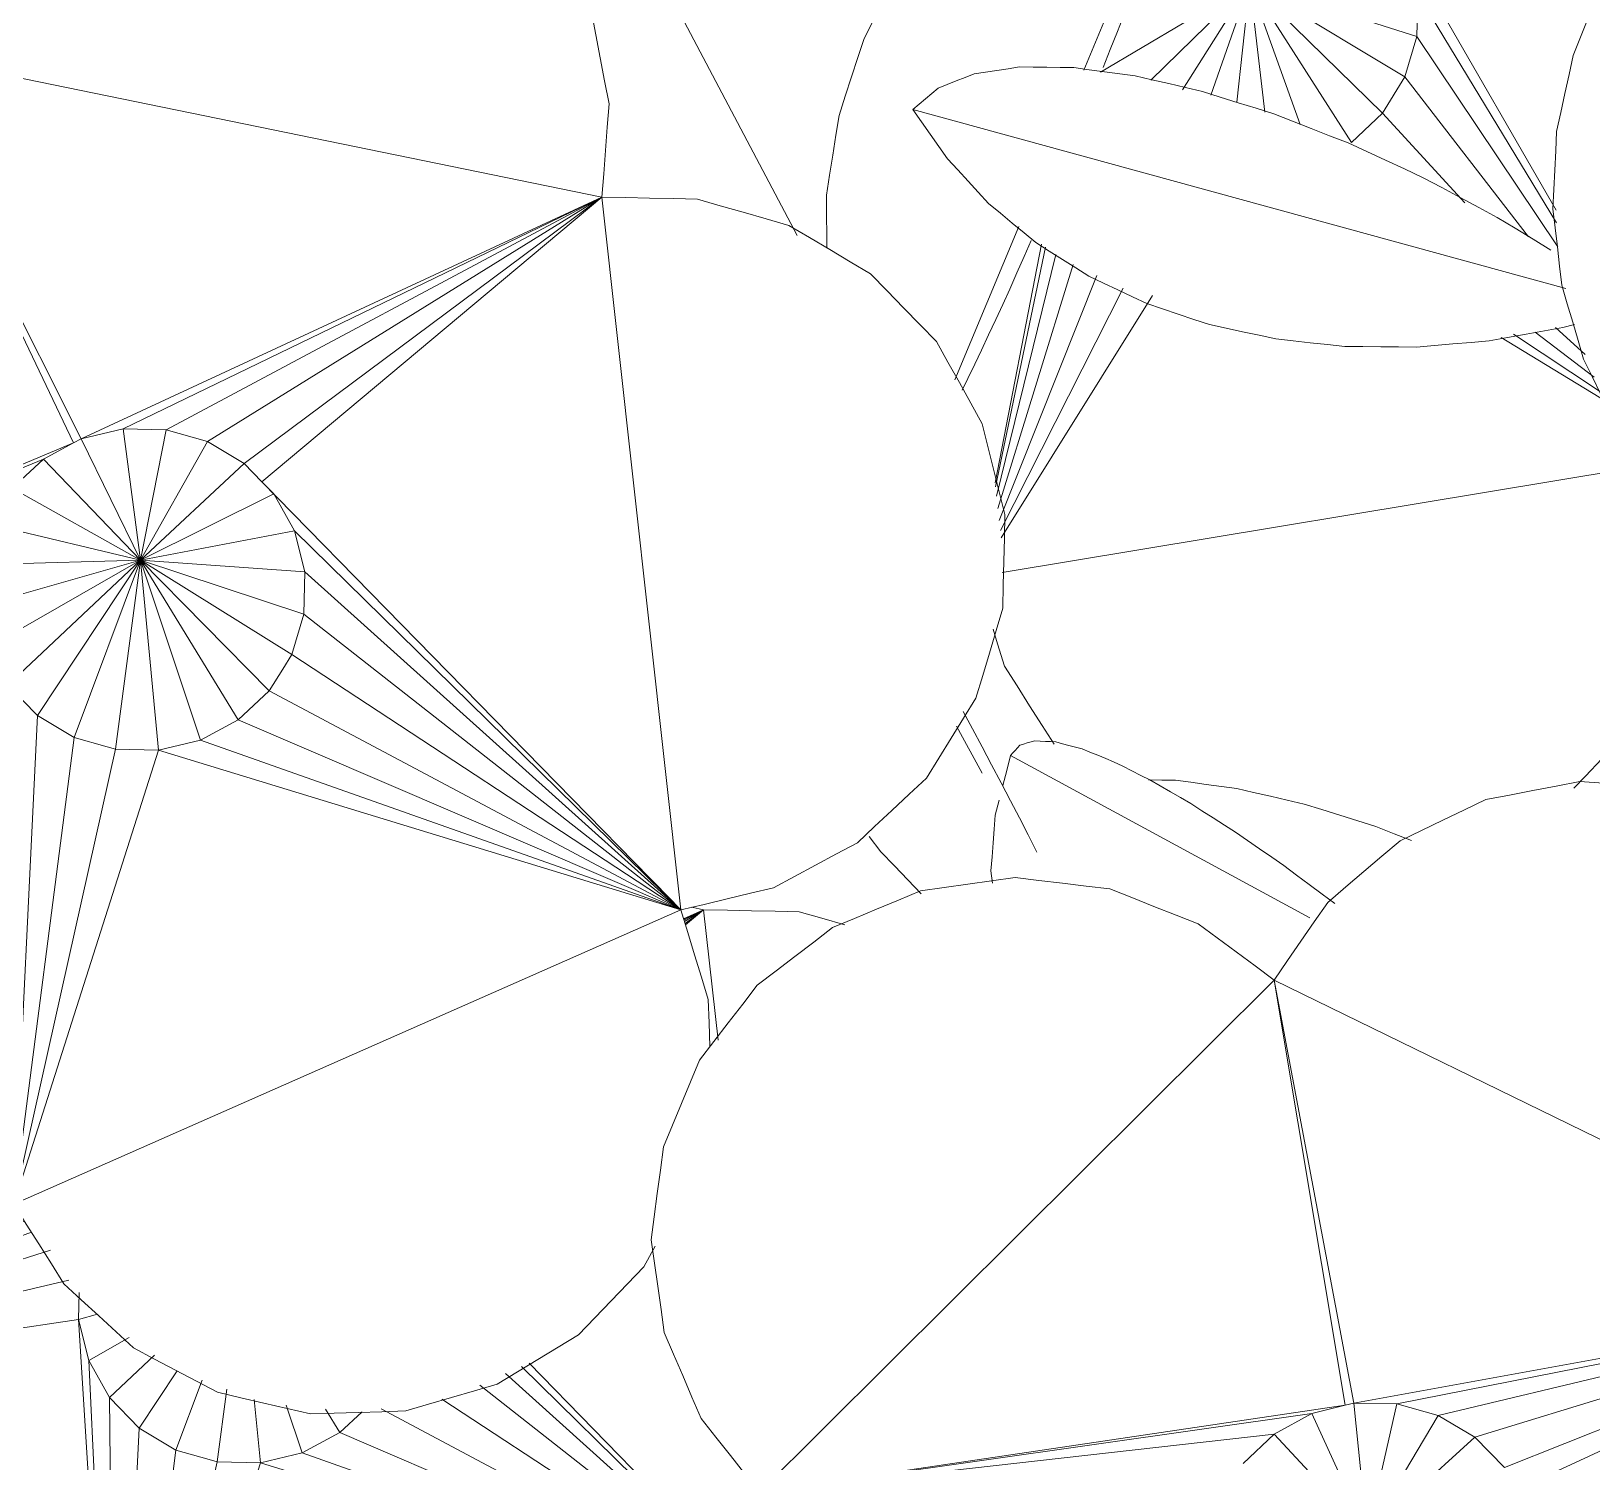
# Model space of a CAD drawing. Header units: metres. Extents: x -18.34 to -13.25, y -25.49 to -16.26.
# Drawn here: x -15.2319 to -15.1523, y -17.1316 to -17.0586 of the extents above; entities that cross this region are included whole.
import ezdxf

# ---------------------------------------------------------------- set-up
doc = ezdxf.new("R2010")
doc.units = ezdxf.units.M
doc.layers.add('Importações nas famílias', color=7, linetype='Continuous', lineweight=5)
doc.layers.add('Vegetação', color=7, linetype='Continuous', lineweight=5)

# ---------------------------------------------------------------- blocks, each defined once
blk = doc.blocks.new('Planta_pergolado_12200 - plantas pergolado_skp_Component_12-V1074-Pavimento 02 - Executivo')
at = {"layer": 'Importações nas famílias', "color": 9}
for p, q in [((0.179486, -0.363229), (0.179646, -0.363822)), ((0.177654, -0.363664), (0.168519, -0.396953))]:
    blk.add_line(p, q, dxfattribs=at)
at = {"layer": 'Importações nas famílias', "color": 9, "flags": 128}
for points in [[(0.179646, -0.363822), (0.179813, -0.364759), (0.17998, -0.365696), (0.180148, -0.366632), (0.180315, -0.367569)], [(0.174023, -0.367159), (0.174581, -0.366247), (0.175138, -0.365335), (0.175696, -0.364424)], [(0.171998, -0.370939), (0.172504, -0.369994), (0.173011, -0.369049), (0.173517, -0.368104), (0.174023, -0.367159)], [(0.180315, -0.367569), (0.180395, -0.368498), (0.180475, -0.369427), (0.180555, -0.370356), (0.180635, -0.371285)], [(0.170226, -0.374765), (0.170669, -0.373809), (0.171112, -0.372852), (0.171555, -0.371896), (0.171998, -0.370939)], [(0.180635, -0.371285), (0.180627, -0.372195), (0.180619, -0.373106), (0.180611, -0.374017), (0.180603, -0.374927)], [(0.168748, -0.378547), (0.169117, -0.377601), (0.169487, -0.376656), (0.169856, -0.375711), (0.170226, -0.374765)], [(0.180603, -0.374927), (0.180508, -0.375809), (0.180412, -0.376692), (0.180316, -0.377574), (0.18022, -0.378456)], [(0.167599, -0.382195), (0.167886, -0.381283), (0.168173, -0.380371), (0.168461, -0.379459), (0.168748, -0.378547)], [(0.18022, -0.378456), (0.180037, -0.3793), (0.179855, -0.380144), (0.179672, -0.380989), (0.179489, -0.381833)], [(0.179489, -0.381833), (0.179222, -0.382629), (0.178954, -0.383426), (0.178687, -0.384222), (0.178419, -0.385019)], [(0.166806, -0.385624), (0.167004, -0.384767), (0.167202, -0.38391), (0.167401, -0.383052), (0.167599, -0.382195)], [(0.178419, -0.385019), (0.17807, -0.385759), (0.17772, -0.386499), (0.177371, -0.387239), (0.177022, -0.387979)], [(0.166387, -0.388754), (0.166492, -0.387972), (0.166596, -0.387189), (0.166701, -0.386407), (0.166806, -0.385624)], [(0.177022, -0.387979), (0.176594, -0.388655), (0.176167, -0.38933), (0.17574, -0.390006), (0.175312, -0.390681)], [(0.166353, -0.391512), (0.166361, -0.390822), (0.16637, -0.390133), (0.166378, -0.389444), (0.166387, -0.388754)], [(0.175312, -0.390681), (0.174812, -0.391285), (0.174311, -0.391888), (0.173811, -0.392492), (0.17331, -0.393095)], [(0.166704, -0.393832), (0.166616, -0.393252), (0.166528, -0.392672), (0.16644, -0.392092), (0.166353, -0.391512)], [(0.17331, -0.393095), (0.172742, -0.39362), (0.172174, -0.394144), (0.171605, -0.394669), (0.171037, -0.395193)], [(0.167431, -0.39566), (0.167249, -0.395203), (0.167067, -0.394746), (0.166886, -0.394289), (0.166704, -0.393832)], [(0.171037, -0.395193), (0.170408, -0.395633), (0.169778, -0.396073), (0.169149, -0.396513), (0.168519, -0.396953)], [(0.168519, -0.396953), (0.168247, -0.39663), (0.167975, -0.396306), (0.167703, -0.395983), (0.167431, -0.39566)]]:
    blk.add_lwpolyline(points, dxfattribs=at)
blk = doc.blocks.new('Planta_pergolado_12200 - plantas pergolado_skp_Component_12-V2300-Pavimento 02 - Executivo')
at = {"layer": 'Importações nas famílias', "color": 9}
for p, q in [((0.202358, -0.393426), (0.19997, -0.394731)), ((0.199214, -0.394391), (0.200102, -0.39391)), ((0.206374, -0.398584), (0.205589, -0.399191))]:
    blk.add_line(p, q, dxfattribs=at)
at = {"layer": 'Importações nas famílias', "color": 9, "flags": 128}
for points in [[(0.203768, -0.391974), (0.20464, -0.391525), (0.205513, -0.391076), (0.206386, -0.390627)], [(0.200102, -0.39391), (0.201018, -0.393426), (0.201935, -0.392942), (0.202851, -0.392458), (0.203768, -0.391974)], [(0.208524, -0.396524), (0.207808, -0.39721), (0.207091, -0.397897), (0.206374, -0.398584)]]:
    blk.add_lwpolyline(points, dxfattribs=at)
blk = doc.blocks.new('Planta_pergolado_12200 - plantas pergolado_skp_Component_17-V2301-Pavimento 02 - Executivo')
at = {"layer": 'Importações nas famílias', "color": 9}
for p, q in [((0.209339, -0.408782), (0.172985, -0.412808)), ((0.209339, -0.408782), (0.187502, -0.430138)), ((0.209339, -0.408782), (0.190013, -0.428477)), ((0.209339, -0.408782), (0.192104, -0.427957)), ((0.209339, -0.408782), (0.194256, -0.428007)), ((0.209339, -0.408782), (0.196322, -0.428623)), ((0.209339, -0.408782), (0.198162, -0.429763)), ((0.209339, -0.408782), (0.199649, -0.43135)), ((0.209339, -0.408782), (0.200684, -0.433275)), ((0.201195, -0.435407), (0.209339, -0.408782)), ((0.209339, -0.408782), (0.207962, -0.410129)), ((0.209339, -0.408782), (0.224345, -0.44279)), ((0.227532, -0.410666), (0.226481, -0.410089)), ((0.165523, -0.449304), (0.172985, -0.412808)), ((0.184849, -0.435028), (0.172985, -0.412808)), ((0.172985, -0.412808), (0.184801, -0.437222)), ((0.185452, -0.432922), (0.172985, -0.412808)), ((0.186569, -0.431047), (0.172985, -0.412808)), ((0.187502, -0.430138), (0.172985, -0.412808)), ((0.172985, -0.412808), (0.185312, -0.439354)), ((0.192104, -0.427957), (0.190013, -0.428477)), ((0.192104, -0.427957), (0.191508, -0.436332)), ((0.194256, -0.428007), (0.191508, -0.436332)), ((0.194256, -0.428007), (0.192104, -0.427957)), ((0.196322, -0.428623), (0.194256, -0.428007)), ((0.190013, -0.428477), (0.188125, -0.429531)), ((0.191508, -0.436332), (0.190013, -0.428477)), ((0.191508, -0.436332), (0.196322, -0.428623)), ((0.197059, -0.42908), (0.196322, -0.428623)), ((0.188125, -0.429531), (0.187502, -0.430138)), ((0.188125, -0.429531), (0.191508, -0.436332)), ((0.198162, -0.429763), (0.197059, -0.42908)), ((0.187502, -0.430138), (0.186569, -0.431047)), ((0.198162, -0.429763), (0.191508, -0.436332)), ((0.199649, -0.43135), (0.198162, -0.429763)), ((0.186569, -0.431047), (0.185452, -0.432922)), ((0.191508, -0.436332), (0.186569, -0.431047)), ((0.191508, -0.436332), (0.199649, -0.43135)), ((0.200684, -0.433275), (0.199649, -0.43135)), ((0.185452, -0.432922), (0.184849, -0.435028)), ((0.191508, -0.436332), (0.185452, -0.432922)), ((0.191508, -0.436332), (0.200684, -0.433275)), ((0.201195, -0.435407), (0.200684, -0.433275)), ((0.184849, -0.435028), (0.184801, -0.437222)), ((0.191508, -0.436332), (0.184849, -0.435028)), ((0.191508, -0.436332), (0.201195, -0.435407)), ((0.201147, -0.437601), (0.201195, -0.435407)), ((0.201195, -0.435407), (0.224345, -0.44279)), ((0.191508, -0.436332), (0.184801, -0.437222)), ((0.191508, -0.436332), (0.185312, -0.439354)), ((0.191508, -0.436332), (0.186346, -0.441279)), ((0.191508, -0.436332), (0.187834, -0.442866)), ((0.191508, -0.436332), (0.189674, -0.444006)), ((0.201147, -0.437601), (0.191508, -0.436332)), ((0.191508, -0.436332), (0.200544, -0.439707)), ((0.191508, -0.436332), (0.199426, -0.441582)), ((0.191508, -0.436332), (0.197871, -0.443099)), ((0.191508, -0.436332), (0.195983, -0.444152)), ((0.191508, -0.436332), (0.193892, -0.444672)), ((0.191508, -0.436332), (0.19174, -0.444622)), ((0.184801, -0.437222), (0.185312, -0.439354)), ((0.201025, -0.438024), (0.200544, -0.439707)), ((0.201025, -0.438024), (0.201147, -0.437601)), ((0.201147, -0.437601), (0.224345, -0.44279)), ((0.185312, -0.439354), (0.165523, -0.449304)), ((0.165523, -0.449304), (0.18552, -0.439742)), ((0.185312, -0.439354), (0.18552, -0.439742)), ((0.18552, -0.439742), (0.186346, -0.441279)), ((0.18552, -0.439742), (0.197265, -0.467835)), ((0.200544, -0.439707), (0.199426, -0.441582)), ((0.224345, -0.44279), (0.200544, -0.439707)), ((0.186346, -0.441279), (0.187834, -0.442866)), ((0.186346, -0.441279), (0.197265, -0.467835)), ((0.199426, -0.441582), (0.197871, -0.443099)), ((0.224345, -0.44279), (0.199426, -0.441582))]:
    blk.add_line(p, q, dxfattribs=at)
at = {"layer": 'Importações nas famílias', "color": 9, "flags": 128}
for points in [[(0.18918, -0.392261), (0.18802, -0.39255), (0.186861, -0.392838), (0.185702, -0.393126), (0.184543, -0.393414)], [(0.193952, -0.392372), (0.192759, -0.392344), (0.191566, -0.392317), (0.190373, -0.392289), (0.18918, -0.392261)], [(0.198534, -0.393738), (0.197388, -0.393396), (0.196243, -0.393055), (0.195097, -0.392713), (0.193952, -0.392372)], [(0.184543, -0.393414), (0.183496, -0.393998), (0.18245, -0.394582), (0.181403, -0.395167), (0.180357, -0.395751)], [(0.202613, -0.396266), (0.201594, -0.395634), (0.200574, -0.395002), (0.199554, -0.39437), (0.198534, -0.393738)], [(0.180357, -0.395751), (0.179494, -0.396591), (0.178632, -0.397432), (0.17777, -0.398273), (0.176907, -0.399113)], [(0.205913, -0.399785), (0.205088, -0.398905), (0.204263, -0.398026), (0.203438, -0.397146), (0.202613, -0.396266)], [(0.176907, -0.399113), (0.176288, -0.400153), (0.175668, -0.401192), (0.175049, -0.402232), (0.174429, -0.403271)], [(0.208207, -0.404054), (0.207633, -0.402986), (0.20706, -0.401919), (0.206486, -0.400852), (0.205913, -0.399785)], [(0.174429, -0.403271), (0.174095, -0.404439), (0.17376, -0.405607), (0.173426, -0.406775), (0.173092, -0.407942)], [(0.209339, -0.408782), (0.209056, -0.4076), (0.208773, -0.406418), (0.20849, -0.405236), (0.208207, -0.404054)], [(0.216296, -0.407311), (0.215104, -0.407347), (0.213911, -0.407384)], [(0.173092, -0.407942), (0.173065, -0.409159), (0.173038, -0.410375), (0.173012, -0.411591), (0.172985, -0.412808)], [(0.213911, -0.407384), (0.212768, -0.407733), (0.211625, -0.408083), (0.210482, -0.408432), (0.209339, -0.408782)], [(0.231007, -0.414004), (0.230138, -0.41317), (0.229269, -0.412335), (0.2284, -0.411501), (0.227532, -0.410666)], [(0.168225, -0.412443), (0.167053, -0.412669), (0.16588, -0.412894), (0.164708, -0.41312), (0.163535, -0.413346)], [(0.172985, -0.412808), (0.171795, -0.412716), (0.170605, -0.412625), (0.169415, -0.412534), (0.168225, -0.412443)], [(0.233517, -0.418145), (0.232889, -0.417109), (0.232262, -0.416074), (0.231634, -0.415039), (0.231007, -0.414004)], [(0.234891, -0.422806), (0.234547, -0.421641), (0.234204, -0.420475), (0.23386, -0.41931), (0.233517, -0.418145)], [(0.235034, -0.427671), (0.234998, -0.426454), (0.234962, -0.425238), (0.234926, -0.424022), (0.234891, -0.422806)], [(0.233938, -0.432407), (0.234212, -0.431223), (0.234486, -0.430039), (0.23476, -0.428855), (0.235034, -0.427671)], [(0.231677, -0.436692), (0.232242, -0.43562), (0.232808, -0.434549), (0.233373, -0.433478), (0.233938, -0.432407)], [(0.228405, -0.440233), (0.229223, -0.439348), (0.230041, -0.438462), (0.230859, -0.437577), (0.231677, -0.436692)], [(0.224345, -0.44279), (0.22536, -0.442151), (0.226375, -0.441512), (0.22739, -0.440873), (0.228405, -0.440233)]]:
    blk.add_lwpolyline(points, dxfattribs=at)
blk = doc.blocks.new('Planta_pergolado_12200 - plantas pergolado_skp_Component_16-V2302-Pavimento 02 - Executivo')
for name in ['Planta_pergolado_12200 - plantas pergolado_skp_Component_12-V1074-Pavimento 02 - Executivo', 'Planta_pergolado_12200 - plantas pergolado_skp_Component_12-V2300-Pavimento 02 - Executivo', 'Planta_pergolado_12200 - plantas pergolado_skp_Component_17-V2301-Pavimento 02 - Executivo']:
    blk.add_blockref(name, (0, 0))
blk = doc.blocks.new('Planta_pergolado_12200 - plantas pergolado_skp_Component_12-V1097-Pavimento 02 - Executivo')
at = {"layer": 'Importações nas famílias', "color": 9}
for p, q in [((0.175525, -0.353224), (0.185063, -0.352898)), ((0.152556, -0.354011), (0.15472, -0.353937))]:
    blk.add_line(p, q, dxfattribs=at)
at = {"layer": 'Importações nas famílias', "color": 9, "flags": 128}
for points in [[(0.181534, -0.353311), (0.182526, -0.353258), (0.183517, -0.353205), (0.184508, -0.353151), (0.185292, -0.353109)], [(0.155348, -0.357119), (0.15465, -0.356342), (0.153952, -0.355565), (0.153254, -0.354788), (0.152556, -0.354011)], [(0.152556, -0.354011), (0.153099, -0.354022), (0.153642, -0.354033), (0.154186, -0.354043), (0.154729, -0.354054)], [(0.174938, -0.353616), (0.175687, -0.353584), (0.176648, -0.353543), (0.177609, -0.353502)], [(0.177609, -0.353502), (0.17859, -0.353454), (0.179571, -0.353406), (0.180553, -0.353359), (0.181534, -0.353311)], [(0.158531, -0.359741), (0.157735, -0.359086), (0.156939, -0.35843), (0.156144, -0.357775), (0.155348, -0.357119)], [(0.19022, -0.356608), (0.1895, -0.357315), (0.188781, -0.358022), (0.188061, -0.358729)], [(0.188061, -0.358729), (0.187247, -0.359306), (0.186434, -0.359882), (0.18562, -0.360458), (0.184807, -0.361034)], [(0.162031, -0.361814), (0.161156, -0.361296), (0.160281, -0.360778), (0.159406, -0.360259), (0.158531, -0.359741)], [(0.184807, -0.361034), (0.183918, -0.361466), (0.183029, -0.361897), (0.182141, -0.362329), (0.181252, -0.36276)], [(0.165764, -0.363291), (0.164831, -0.362922), (0.163898, -0.362553), (0.162964, -0.362184), (0.162031, -0.361814)], [(0.181252, -0.36276), (0.180309, -0.363037), (0.179366, -0.363314), (0.178424, -0.363591), (0.177481, -0.363868)], [(0.169645, -0.364136), (0.168675, -0.363925), (0.167705, -0.363713), (0.166735, -0.363502), (0.165764, -0.363291)], [(0.173581, -0.36433), (0.172597, -0.364281), (0.171613, -0.364233), (0.170629, -0.364184), (0.169645, -0.364136)], [(0.177481, -0.363868), (0.176506, -0.363983), (0.175531, -0.364099), (0.174556, -0.364214), (0.173581, -0.36433)]]:
    blk.add_lwpolyline(points, dxfattribs=at)
blk = doc.blocks.new('Planta_pergolado_12200 - plantas pergolado_skp_Component_12-V2312-Pavimento 02 - Executivo')
at = {"layer": 'Importações nas famílias', "color": 9}
for p, q in [((0.201466, -0.39198), (0.209748, -0.376722)), ((0.20451, -0.392751), (0.203749, -0.392558)), ((0.207978, -0.392891), (0.207341, -0.392974))]:
    blk.add_line(p, q, dxfattribs=at)
at = {"layer": 'Importações nas famílias', "color": 9, "flags": 128}
for points in [[(0.207082, -0.378047), (0.207565, -0.377395), (0.208048, -0.376743), (0.20853, -0.376091), (0.209013, -0.375438)], [(0.205376, -0.380506), (0.205803, -0.379891), (0.206229, -0.379277), (0.206656, -0.378662), (0.207082, -0.378047)], [(0.203913, -0.382787), (0.204279, -0.382217), (0.204645, -0.381647), (0.205011, -0.381076), (0.205376, -0.380506)], [(0.20271, -0.384866), (0.203011, -0.384347), (0.203311, -0.383827), (0.203612, -0.383307), (0.203913, -0.382787)], [(0.201779, -0.38672), (0.202011, -0.386256), (0.202244, -0.385793), (0.202477, -0.38533), (0.20271, -0.384866)], [(0.201131, -0.388327), (0.201293, -0.387925), (0.201455, -0.387523), (0.201617, -0.387121), (0.201779, -0.38672)], [(0.200774, -0.389669), (0.200863, -0.389334), (0.200952, -0.388998), (0.201042, -0.388662), (0.201131, -0.388327)], [(0.20071, -0.390733), (0.200726, -0.390467), (0.200742, -0.390201), (0.200758, -0.389935), (0.200774, -0.389669)], [(0.200942, -0.391506), (0.200884, -0.391313), (0.200826, -0.39112), (0.200768, -0.390926), (0.20071, -0.390733)], [(0.201466, -0.39198), (0.201335, -0.391861), (0.201204, -0.391743), (0.201073, -0.391625), (0.200942, -0.391506)], [(0.202988, -0.392365), (0.202227, -0.392172), (0.201466, -0.39198)], [(0.207341, -0.392974), (0.206633, -0.392918), (0.205926, -0.392862), (0.205218, -0.392807), (0.20451, -0.392751)]]:
    blk.add_lwpolyline(points, dxfattribs=at)
blk = doc.blocks.new('Planta_pergolado_12200 - plantas pergolado_skp_Component_17-V2313-Pavimento 02 - Executivo')
at = {"layer": 'Importações nas famílias', "color": 9}
for p, q in [((0.212913, -0.37854), (0.229173, -0.345252)), ((0.23512, -0.370181), (0.229173, -0.345252)), ((0.229173, -0.345252), (0.234531, -0.372287)), ((0.236226, -0.368305), (0.229173, -0.345252)), ((0.237771, -0.366787), (0.229173, -0.345252)), ((0.238899, -0.366154), (0.229173, -0.345252)), ((0.229173, -0.345252), (0.234497, -0.37448)), ((0.237771, -0.366787), (0.236226, -0.368305)), ((0.236226, -0.368305), (0.23512, -0.370181)), ((0.241193, -0.37378), (0.236226, -0.368305)), ((0.23512, -0.370181), (0.234531, -0.372287)), ((0.241193, -0.37378), (0.23512, -0.370181)), ((0.234531, -0.372287), (0.234497, -0.37448)), ((0.241193, -0.37378), (0.234531, -0.372287)), ((0.241193, -0.37378), (0.234497, -0.37448)), ((0.241193, -0.37378), (0.235021, -0.376611)), ((0.241193, -0.37378), (0.236068, -0.378534)), ((0.234497, -0.37448), (0.212913, -0.37854)), ((0.234497, -0.37448), (0.234602, -0.374909)), ((0.212913, -0.37854), (0.234602, -0.374909)), ((0.234602, -0.374909), (0.235021, -0.376611)), ((0.234602, -0.374909), (0.239038, -0.404768)), ((0.235021, -0.376611), (0.236068, -0.378534)), ((0.235021, -0.376611), (0.239038, -0.404768)), ((0.239038, -0.404768), (0.212913, -0.37854)), ((0.236068, -0.378534), (0.237565, -0.380118)), ((0.236068, -0.378534), (0.239038, -0.404768))]:
    blk.add_line(p, q, dxfattribs=at)
at = {"layer": 'Importações nas famílias', "color": 9, "flags": 128}
for points in [[(0.203121, -0.358108), (0.20304, -0.359321), (0.202958, -0.360534), (0.202877, -0.361747), (0.202796, -0.36296)], [(0.202796, -0.36296), (0.203026, -0.364155), (0.203255, -0.365349), (0.203485, -0.366544), (0.203715, -0.367739)], [(0.203715, -0.367739), (0.20424, -0.368834), (0.204765, -0.369929), (0.205289, -0.371024), (0.205814, -0.37212)], [(0.205814, -0.37212), (0.206599, -0.373041), (0.207383, -0.373962), (0.208167, -0.374883), (0.208952, -0.375804)], [(0.208952, -0.375804), (0.209942, -0.376488), (0.210933, -0.377172), (0.211923, -0.377856), (0.212913, -0.37854)], [(0.212913, -0.37854), (0.212197, -0.379508), (0.21148, -0.380477), (0.210764, -0.381445), (0.210047, -0.382413)], [(0.210047, -0.382413), (0.209602, -0.383539), (0.209157, -0.384665), (0.208712, -0.385791), (0.208267, -0.386916)], [(0.208267, -0.386916), (0.208124, -0.388123), (0.20798, -0.389329), (0.207837, -0.390536), (0.207694, -0.391743)], [(0.207694, -0.391743), (0.207862, -0.392947), (0.20803, -0.394152), (0.208198, -0.395357), (0.208366, -0.396562)], [(0.208366, -0.396562), (0.208834, -0.397684), (0.209302, -0.398805), (0.20977, -0.399927), (0.210238, -0.401048)], [(0.210238, -0.401048), (0.210975, -0.402009), (0.211711, -0.402971), (0.212447, -0.403932), (0.213183, -0.404893)], [(0.213183, -0.404893), (0.214137, -0.405629), (0.215092, -0.406365), (0.216046, -0.4071), (0.217, -0.407836)], [(0.235282, -0.407747), (0.236221, -0.407003), (0.23716, -0.406258), (0.238099, -0.405513), (0.239038, -0.404768)], [(0.217, -0.407836), (0.218107, -0.408296), (0.219214, -0.408756), (0.220321, -0.409216), (0.221428, -0.409676)], [(0.230892, -0.40963), (0.231989, -0.40916), (0.233087, -0.408689), (0.234184, -0.408218), (0.235282, -0.407747)], [(0.221428, -0.409676), (0.222613, -0.409829), (0.223797, -0.409982), (0.224982, -0.410135), (0.226167, -0.410288)], [(0.226167, -0.410288), (0.227348, -0.410124), (0.228529, -0.409959), (0.22971, -0.409795), (0.230892, -0.40963)]]:
    blk.add_lwpolyline(points, dxfattribs=at)
blk = doc.blocks.new('Planta_pergolado_12200 - plantas pergolado_skp_Component_16-V2314-Pavimento 02 - Executivo')
for name in ['Planta_pergolado_12200 - plantas pergolado_skp_Component_17-V2313-Pavimento 02 - Executivo', 'Planta_pergolado_12200 - plantas pergolado_skp_Component_12-V1097-Pavimento 02 - Executivo', 'Planta_pergolado_12200 - plantas pergolado_skp_Component_12-V2312-Pavimento 02 - Executivo']:
    blk.add_blockref(name, (0, 0))
blk = doc.blocks.new('Planta_pergolado_12200 - plantas pergolado_skp_Component_12-V1106-Pavimento 02 - Executivo')
at = {"layer": 'Importações nas famílias', "color": 9}
for p, q in [((0.148925, -0.380915), (0.166516, -0.388238)), ((0.174492, -0.391558), (0.182312, -0.394814))]:
    blk.add_line(p, q, dxfattribs=at)
at = {"layer": 'Importações nas famílias', "color": 9, "flags": 128}
for points in [[(0.150341, -0.384951), (0.149987, -0.383942), (0.149633, -0.382933), (0.149279, -0.381924), (0.148925, -0.380915)], [(0.148925, -0.380915), (0.149823, -0.381215), (0.150722, -0.381516), (0.15162, -0.381817), (0.152519, -0.382118)], [(0.152519, -0.382118), (0.153438, -0.382439), (0.154357, -0.382761), (0.155276, -0.383082), (0.156195, -0.383404)], [(0.156195, -0.383404), (0.157124, -0.383742), (0.158054, -0.384081), (0.158983, -0.38442), (0.159912, -0.384758)], [(0.152329, -0.388716), (0.151832, -0.387775), (0.151335, -0.386833), (0.150838, -0.385892), (0.150341, -0.384951)], [(0.159912, -0.384758), (0.160842, -0.38511), (0.161771, -0.385462), (0.1627, -0.385814), (0.16363, -0.386166)], [(0.16363, -0.386166), (0.164549, -0.386528), (0.165468, -0.386889), (0.166387, -0.387251)], [(0.154842, -0.392122), (0.154214, -0.39127), (0.153586, -0.390419), (0.152957, -0.389567), (0.152329, -0.388716)], [(0.175198, -0.390919), (0.176026, -0.391285), (0.176853, -0.39165), (0.177681, -0.392016)], [(0.157823, -0.395088), (0.157078, -0.394347), (0.156333, -0.393605), (0.155588, -0.392863), (0.154842, -0.392122)], [(0.177681, -0.392016), (0.178459, -0.392375), (0.179237, -0.392733), (0.180016, -0.393092), (0.180794, -0.393451)], [(0.180794, -0.393451), (0.181514, -0.393799), (0.182234, -0.394147), (0.182826, -0.394433)], [(0.1612, -0.397546), (0.160355, -0.396932), (0.159511, -0.396317), (0.158667, -0.395703), (0.157823, -0.395088)], [(0.164894, -0.399437), (0.16397, -0.398964), (0.163047, -0.398492), (0.162123, -0.398019), (0.1612, -0.397546)], [(0.168819, -0.400718), (0.167838, -0.400398), (0.166856, -0.400078), (0.165875, -0.399757), (0.164894, -0.399437)], [(0.172883, -0.401357), (0.171867, -0.401198), (0.170851, -0.401038), (0.169835, -0.400878), (0.168819, -0.400718)], [(0.175601, -0.401347), (0.174936, -0.401349), (0.173909, -0.401353), (0.172883, -0.401357)]]:
    blk.add_lwpolyline(points, dxfattribs=at)
blk = doc.blocks.new('Planta_pergolado_12200 - plantas pergolado_skp_Component_12-V1108-Pavimento 02 - Executivo')
at = {"layer": 'Importações nas famílias', "color": 9, "flags": 128}
for points in [[(0.205088, -0.373361), (0.205458, -0.372415), (0.205804, -0.37153)], [(0.203939, -0.377009), (0.204226, -0.376097), (0.204514, -0.375185), (0.204801, -0.374273), (0.205088, -0.373361)], [(0.203146, -0.380438), (0.203344, -0.379581), (0.203543, -0.378724), (0.203741, -0.377866), (0.203939, -0.377009)], [(0.202727, -0.383568), (0.202832, -0.382786), (0.202937, -0.382003), (0.203041, -0.381221), (0.203146, -0.380438)], [(0.20271, -0.384934), (0.202719, -0.384258), (0.202727, -0.383568)]]:
    blk.add_lwpolyline(points, dxfattribs=at)
blk = doc.blocks.new('Planta_pergolado_12200 - plantas pergolado_skp_Component_17-V2318-Pavimento 02 - Executivo')
at = {"layer": 'Importações nas famílias', "color": 9}
for p, q in [((0.215987, -0.406884), (0.209326, -0.407622)), ((0.209204, -0.408216), (0.209326, -0.407622)), ((0.20986, -0.408623), (0.209326, -0.407622)), ((0.209326, -0.407622), (0.209816, -0.408636)), ((0.209932, -0.408601), (0.209326, -0.407622)), ((0.210032, -0.40857), (0.209326, -0.407622)), ((0.210102, -0.408549), (0.209326, -0.407622)), ((0.209326, -0.407622), (0.209799, -0.408641)), ((0.240859, -0.40831), (0.23246, -0.416524)), ((0.240936, -0.40843), (0.232626, -0.416899)), ((0.241103, -0.408687), (0.232987, -0.417717)), ((0.240859, -0.408311), (0.239, -0.410129)), ((0.241367, -0.409093), (0.233567, -0.419033)), ((0.241394, -0.410129), (0.234282, -0.420968)), ((0.242126, -0.410265), (0.234775, -0.424064)), ((0.242541, -0.410905), (0.23599, -0.426164)), ((0.242901, -0.41146), (0.237024, -0.428089)), ((0.237535, -0.430221), (0.243147, -0.411875)), ((0.251736, -0.417321), (0.260685, -0.437604)), ((0.23599, -0.426164), (0.23493, -0.425033)), ((0.234798, -0.426893), (0.23599, -0.426164)), ((0.237024, -0.428089), (0.23599, -0.426164)), ((0.2346, -0.428897), (0.237024, -0.428089)), ((0.237535, -0.430221), (0.237024, -0.428089)), ((0.234304, -0.43053), (0.237535, -0.430221)), ((0.237487, -0.432415), (0.237535, -0.430221)), ((0.237535, -0.430221), (0.260685, -0.437604)), ((0.237487, -0.432415), (0.233783, -0.431927)), ((0.237366, -0.432838), (0.237487, -0.432415)), ((0.237487, -0.432415), (0.260685, -0.437604)), ((0.233314, -0.433188), (0.236884, -0.434521)), ((0.237366, -0.432838), (0.236884, -0.434521)), ((0.232842, -0.434457), (0.235766, -0.436396)), ((0.236884, -0.434521), (0.235766, -0.436396)), ((0.260685, -0.437604), (0.236884, -0.434521)), ((0.232052, -0.435617), (0.234211, -0.437913)), ((0.235766, -0.436396), (0.234211, -0.437913)), ((0.260685, -0.437604), (0.235766, -0.436396)), ((0.231143, -0.436904), (0.232323, -0.438966)), ((0.260685, -0.437604), (0.230232, -0.439486)), ((0.232323, -0.438966), (0.260685, -0.437604)), ((0.234211, -0.437913), (0.232323, -0.438966)), ((0.233605, -0.462649), (0.260685, -0.437604)), ((0.234211, -0.437913), (0.260685, -0.437604)), ((0.229959, -0.438531), (0.230232, -0.439486)), ((0.232323, -0.438966), (0.230232, -0.439486)), ((0.228849, -0.439454), (0.230232, -0.439486)), ((0.230232, -0.439486), (0.233605, -0.462649)), ((0.228211, -0.439985), (0.233605, -0.462649)), ((0.226684, -0.440925), (0.229218, -0.448878)), ((0.225103, -0.442313), (0.226029, -0.444528)), ((0.225215, -0.442243), (0.226251, -0.444764)), ((0.225766, -0.441895), (0.227504, -0.446495)), ((0.231282, -0.455358), (0.233605, -0.462649)), ((0.231341, -0.456655), (0.233605, -0.462649)), ((0.231366, -0.457203), (0.233605, -0.462649)), ((0.231371, -0.457304), (0.233605, -0.462649)), ((0.233605, -0.462649), (0.231149, -0.461215))]:
    blk.add_line(p, q, dxfattribs=at)
at = {"layer": 'Importações nas famílias', "color": 9, "flags": 128}
for points in [[(0.210101, -0.400421), (0.209766, -0.401589), (0.209432, -0.402756)], [(0.209432, -0.402756), (0.209405, -0.403973), (0.209379, -0.405189), (0.209352, -0.406405), (0.209326, -0.407622)], [(0.271231, -0.41762), (0.270887, -0.416455), (0.270544, -0.415289), (0.270201, -0.414124), (0.269857, -0.412959)], [(0.271375, -0.422485), (0.271339, -0.421268), (0.271303, -0.420052), (0.271267, -0.418836), (0.271231, -0.41762)], [(0.270278, -0.427221), (0.270552, -0.426037), (0.270826, -0.424853), (0.2711, -0.423669), (0.271375, -0.422485)], [(0.268017, -0.431505), (0.268583, -0.430434), (0.269148, -0.429363), (0.269713, -0.428292), (0.270278, -0.427221)], [(0.264745, -0.435047), (0.265563, -0.434162), (0.266381, -0.433276), (0.267199, -0.432391), (0.268017, -0.431505)], [(0.260685, -0.437604), (0.2617, -0.436965), (0.262715, -0.436326), (0.26373, -0.435686), (0.264745, -0.435047)], [(0.264512, -0.441552), (0.263555, -0.440565), (0.262598, -0.439578), (0.261642, -0.438591), (0.260685, -0.437604)], [(0.267056, -0.446459), (0.26642, -0.445232), (0.265784, -0.444005), (0.265148, -0.442779), (0.264512, -0.441552)], [(0.268099, -0.451905), (0.267838, -0.450543), (0.267578, -0.449182), (0.267317, -0.44782), (0.267056, -0.446459)], [(0.267554, -0.457426), (0.26769, -0.456046), (0.267827, -0.454665), (0.267963, -0.453285), (0.268099, -0.451905)], [(0.265466, -0.462549), (0.265988, -0.461268), (0.26651, -0.459987), (0.267032, -0.458707), (0.267554, -0.457426)], [(0.230714, -0.46652), (0.231437, -0.465552), (0.23216, -0.464584), (0.232882, -0.463616), (0.233605, -0.462649)], [(0.233605, -0.462649), (0.234476, -0.463715), (0.235346, -0.464782), (0.236216, -0.465848), (0.237087, -0.466915)], [(0.262014, -0.466837), (0.262877, -0.465765), (0.26374, -0.464693), (0.264603, -0.463621), (0.265466, -0.462549)], [(0.228219, -0.468486), (0.228826, -0.468008), (0.22977, -0.467264), (0.230714, -0.46652)], [(0.237087, -0.466915), (0.238223, -0.467679), (0.239358, -0.468444), (0.240494, -0.469208), (0.24163, -0.469973)], [(0.257492, -0.469923), (0.258622, -0.469152), (0.259753, -0.46838), (0.260883, -0.467609), (0.262014, -0.466837)], [(0.24163, -0.469973), (0.242934, -0.47037), (0.244238, -0.470767), (0.245541, -0.471164), (0.246845, -0.471561)], [(0.252288, -0.471544), (0.253589, -0.471139), (0.25489, -0.470734), (0.256191, -0.470328), (0.257492, -0.469923)], [(0.246845, -0.471561), (0.248206, -0.471557), (0.249566, -0.471553), (0.250927, -0.471548), (0.252288, -0.471544)]]:
    blk.add_lwpolyline(points, dxfattribs=at)
blk = doc.blocks.new('Planta_pergolado_12200 - plantas pergolado_skp_Component_16-V2319-Pavimento 02 - Executivo')
for name in ['Planta_pergolado_12200 - plantas pergolado_skp_Component_12-V1108-Pavimento 02 - Executivo', 'Planta_pergolado_12200 - plantas pergolado_skp_Component_12-V1106-Pavimento 02 - Executivo', 'Planta_pergolado_12200 - plantas pergolado_skp_Component_17-V2318-Pavimento 02 - Executivo']:
    blk.add_blockref(name, (0, 0))
blk = doc.blocks.new('Planta_pergolado_12200 - plantas pergolado_skp_Component_17-V2326-Pavimento 02 - Executivo')
at = {"layer": 'Importações nas famílias', "color": 9}
for p, q in [((0.150402, -0.350083), (0.150075, -0.35125)), ((0.133815, -0.384538), (0.150075, -0.35125)), ((0.156022, -0.376179), (0.150075, -0.35125)), ((0.150075, -0.35125), (0.155432, -0.378285)), ((0.157127, -0.374303), (0.150075, -0.35125)), ((0.158673, -0.372785), (0.150075, -0.35125)), ((0.1598, -0.372153), (0.150075, -0.35125)), ((0.150075, -0.35125), (0.155399, -0.380478)), ((0.151957, -0.351545), (0.150075, -0.35125)), ((0.191018, -0.356755), (0.189957, -0.356788)), ((0.186704, -0.359655), (0.192133, -0.392406)), ((0.182889, -0.361951), (0.179975, -0.36633)), ((0.180149, -0.366969), (0.183422, -0.361568)), ((0.181013, -0.362677), (0.179642, -0.364188)), ((0.182179, -0.362226), (0.179877, -0.365236)), ((0.17366, -0.364163), (0.1598, -0.372153)), ((0.174306, -0.364141), (0.162641, -0.371207)), ((0.175531, -0.364073), (0.164793, -0.371254)), ((0.17502, -0.365571), (0.166863, -0.371867)), ((0.173275, -0.368814), (0.16871, -0.373005)), ((0.162641, -0.371207), (0.160554, -0.37173)), ((0.162095, -0.379778), (0.162641, -0.371207)), ((0.164793, -0.371254), (0.162095, -0.379778)), ((0.164793, -0.371254), (0.162641, -0.371207)), ((0.166863, -0.371867), (0.164793, -0.371254)), ((0.1598, -0.372153), (0.158673, -0.372785)), ((0.160554, -0.37173), (0.1598, -0.372153)), ((0.160554, -0.37173), (0.162095, -0.379778)), ((0.166863, -0.371867), (0.162095, -0.379778)), ((0.16871, -0.373005), (0.166863, -0.371867)), ((0.158673, -0.372785), (0.157127, -0.374303)), ((0.162095, -0.379778), (0.158673, -0.372785)), ((0.162095, -0.379778), (0.16871, -0.373005)), ((0.16931, -0.373639), (0.16871, -0.373005)), ((0.170208, -0.374589), (0.16931, -0.373639)), ((0.157127, -0.374303), (0.156022, -0.376179)), ((0.162095, -0.379778), (0.157127, -0.374303)), ((0.170208, -0.374589), (0.162095, -0.379778)), ((0.156022, -0.376179), (0.155432, -0.378285)), ((0.162095, -0.379778), (0.156022, -0.376179)), ((0.162095, -0.379778), (0.16929, -0.377212)), ((0.155432, -0.378285), (0.155399, -0.380478)), ((0.162095, -0.379778), (0.155432, -0.378285)), ((0.162095, -0.379778), (0.168655, -0.379009)), ((0.162095, -0.379778), (0.155399, -0.380478)), ((0.162095, -0.379778), (0.155923, -0.382609)), ((0.162095, -0.379778), (0.157504, -0.384036)), ((0.162095, -0.379778), (0.15928, -0.384696)), ((0.162095, -0.379778), (0.16079, -0.385257)), ((0.16779, -0.381767), (0.162095, -0.379778)), ((0.162095, -0.379778), (0.168154, -0.380442)), ((0.162095, -0.379778), (0.167523, -0.383217)), ((0.162095, -0.379778), (0.167032, -0.384829)), ((0.162095, -0.379778), (0.166623, -0.387391)), ((0.162095, -0.379778), (0.164109, -0.386491)), ((0.162095, -0.379778), (0.162311, -0.385823)), ((0.155399, -0.380478), (0.150337, -0.38143)), ((0.151048, -0.381653), (0.155504, -0.380907)), ((0.155399, -0.380478), (0.155504, -0.380907)), ((0.155504, -0.380907), (0.155923, -0.382609)), ((0.155504, -0.380907), (0.155879, -0.383433)), ((0.149182, -0.381648), (0.133815, -0.384538)), ((0.133815, -0.384538), (0.149279, -0.381949)), ((0.155923, -0.382609), (0.156496, -0.383662)), ((0.155923, -0.382609), (0.156049, -0.383496)), ((0.151389, -0.402182), (0.133815, -0.384538)), ((0.178001, -0.384739), (0.190361, -0.39245)), ((0.177632, -0.386226), (0.189986, -0.392492)), ((0.189479, -0.392548), (0.176993, -0.38758)), ((0.188868, -0.392615), (0.176427, -0.388779)), ((0.175922, -0.389668), (0.188246, -0.392684)), ((0.187567, -0.39276), (0.175395, -0.390394)), ((0.175538, -0.390198), (0.187767, -0.392737)), ((0.157544, -0.394638), (0.15994, -0.410766)), ((0.157652, -0.394731), (0.15994, -0.410766)), ((0.158175, -0.395177), (0.15994, -0.410766)), ((0.159053, -0.395926), (0.15994, -0.410766)), ((0.160163, -0.396718), (0.15994, -0.410766)), ((0.161361, -0.397455), (0.15994, -0.410766)), ((0.15994, -0.410766), (0.151982, -0.402777)), ((0.15994, -0.410766), (0.174949, -0.402856))]:
    blk.add_line(p, q, dxfattribs=at)
at = {"layer": 'Importações nas famílias', "color": 9, "flags": 128}
for points in [[(0.140797, -0.34929), (0.139626, -0.349517), (0.138456, -0.349744), (0.137285, -0.349972), (0.136114, -0.350199)], [(0.145559, -0.349648), (0.144369, -0.349559), (0.143178, -0.349469), (0.141988, -0.349379), (0.140797, -0.34929)], [(0.150075, -0.35125), (0.148946, -0.35085), (0.147817, -0.350449), (0.146688, -0.350049), (0.145559, -0.349648)], [(0.136114, -0.350199), (0.135042, -0.350728), (0.133971, -0.351257), (0.132899, -0.351785), (0.131828, -0.352314)], [(0.131828, -0.352314), (0.130928, -0.353109), (0.130029, -0.353903), (0.12913, -0.354697), (0.128231, -0.355491)], [(0.128231, -0.355491), (0.127565, -0.356497), (0.1269, -0.357502), (0.126234, -0.358508), (0.125569, -0.359513)], [(0.19567, -0.357868), (0.194507, -0.35759), (0.193344, -0.357311), (0.192181, -0.357033), (0.191018, -0.356755)], [(0.199888, -0.360169), (0.198834, -0.359594), (0.197779, -0.359018), (0.196725, -0.358443), (0.19567, -0.357868)], [(0.125569, -0.359513), (0.125182, -0.360662), (0.124796, -0.36181), (0.124409, -0.362958), (0.124023, -0.364107)], [(0.203126, -0.363254), (0.20251, -0.362668), (0.201636, -0.361835), (0.200762, -0.361002), (0.199888, -0.360169)], [(0.124023, -0.364107), (0.123941, -0.36532), (0.12386, -0.366532), (0.123779, -0.367745), (0.123698, -0.368958)], [(0.123698, -0.368958), (0.123928, -0.370153), (0.124157, -0.371348), (0.124387, -0.372542), (0.124617, -0.373737)], [(0.124617, -0.373737), (0.125141, -0.374832), (0.125666, -0.375927), (0.126191, -0.377023), (0.126716, -0.378118)], [(0.126716, -0.378118), (0.127501, -0.379039), (0.128285, -0.37996), (0.129069, -0.380881), (0.129854, -0.381802)], [(0.129854, -0.381802), (0.130844, -0.382486), (0.131834, -0.38317), (0.132825, -0.383854), (0.133815, -0.384538)], [(0.133815, -0.384538), (0.133099, -0.385506), (0.132382, -0.386475), (0.131666, -0.387443), (0.130949, -0.388412)], [(0.130949, -0.388412), (0.130504, -0.389537), (0.130059, -0.390663), (0.129614, -0.391789)], [(0.196907, -0.392284), (0.197918, -0.391644), (0.198929, -0.391003), (0.19994, -0.390363), (0.200893, -0.389759)], [(0.195026, -0.392863), (0.195767, -0.392635), (0.196907, -0.392284)], [(0.130371, -0.405203), (0.130672, -0.405925), (0.13114, -0.407046)], [(0.13114, -0.407046), (0.131876, -0.408007), (0.132613, -0.408969), (0.133349, -0.40993), (0.134085, -0.410891)], [(0.134085, -0.410891), (0.135039, -0.411627), (0.135993, -0.412363), (0.136948, -0.413099), (0.137902, -0.413834)], [(0.156184, -0.413746), (0.157123, -0.413001), (0.158062, -0.412256), (0.159001, -0.411511), (0.15994, -0.410766)], [(0.15994, -0.410766), (0.160518, -0.412025), (0.161096, -0.413283), (0.16158, -0.414336)], [(0.137902, -0.413834), (0.139009, -0.414294), (0.140116, -0.414755), (0.141223, -0.415215), (0.14233, -0.415675)], [(0.151794, -0.415629), (0.152891, -0.415158), (0.153989, -0.414687), (0.155086, -0.414216), (0.156184, -0.413746)], [(0.14233, -0.415675), (0.143515, -0.415828), (0.144699, -0.415981), (0.145884, -0.416134), (0.147068, -0.416287)], [(0.147068, -0.416287), (0.14825, -0.416122), (0.149431, -0.415958), (0.150612, -0.415793), (0.151794, -0.415629)]]:
    blk.add_lwpolyline(points, dxfattribs=at)
blk = doc.blocks.new('Planta_pergolado_12200 - plantas pergolado_skp_Component_16-V2327-Pavimento 02 - Executivo')
blk.add_blockref('Planta_pergolado_12200 - plantas pergolado_skp_Component_17-V2326-Pavimento 02 - Executivo', (0, 0))
blk = doc.blocks.new('Planta_pergolado_12200 - plantas pergolado_skp_-V2354-Pavimento 02 - Executivo')
for name in ['Planta_pergolado_12200 - plantas pergolado_skp_Component_16-V2314-Pavimento 02 - Executivo', 'Planta_pergolado_12200 - plantas pergolado_skp_Component_16-V2327-Pavimento 02 - Executivo', 'Planta_pergolado_12200 - plantas pergolado_skp_Component_16-V2302-Pavimento 02 - Executivo', 'Planta_pergolado_12200 - plantas pergolado_skp_Component_16-V2319-Pavimento 02 - Executivo']:
    blk.add_blockref(name, (0, 0))
blk = doc.blocks.new('Planta_pergolado_12200 - plantas pergolado_skp_-V2476-Pavimento 02 - Executivo')
blk.add_blockref('Planta_pergolado_12200 - plantas pergolado_skp_-V2354-Pavimento 02 - Executivo', (0, 0))
blk = doc.blocks.new('Planta_pergolado_12200 - Planta_pergolado_12200-V2477-Pavimento 02 - Executivo')
blk.add_blockref('Planta_pergolado_12200 - plantas pergolado_skp_-V2476-Pavimento 02 - Executivo', (0, 0))

msp = doc.modelspace()

# ---------------------------------------------------------------- block references
at = {"layer": 'Vegetação', "color": 9, "rotation": 270.0000000000001}
msp.add_blockref('Planta_pergolado_12200 - Planta_pergolado_12200-V2477-Pavimento 02 - Executivo', (-14.79, -16.894101), dxfattribs=at)

doc.saveas('drawing.dxf')
